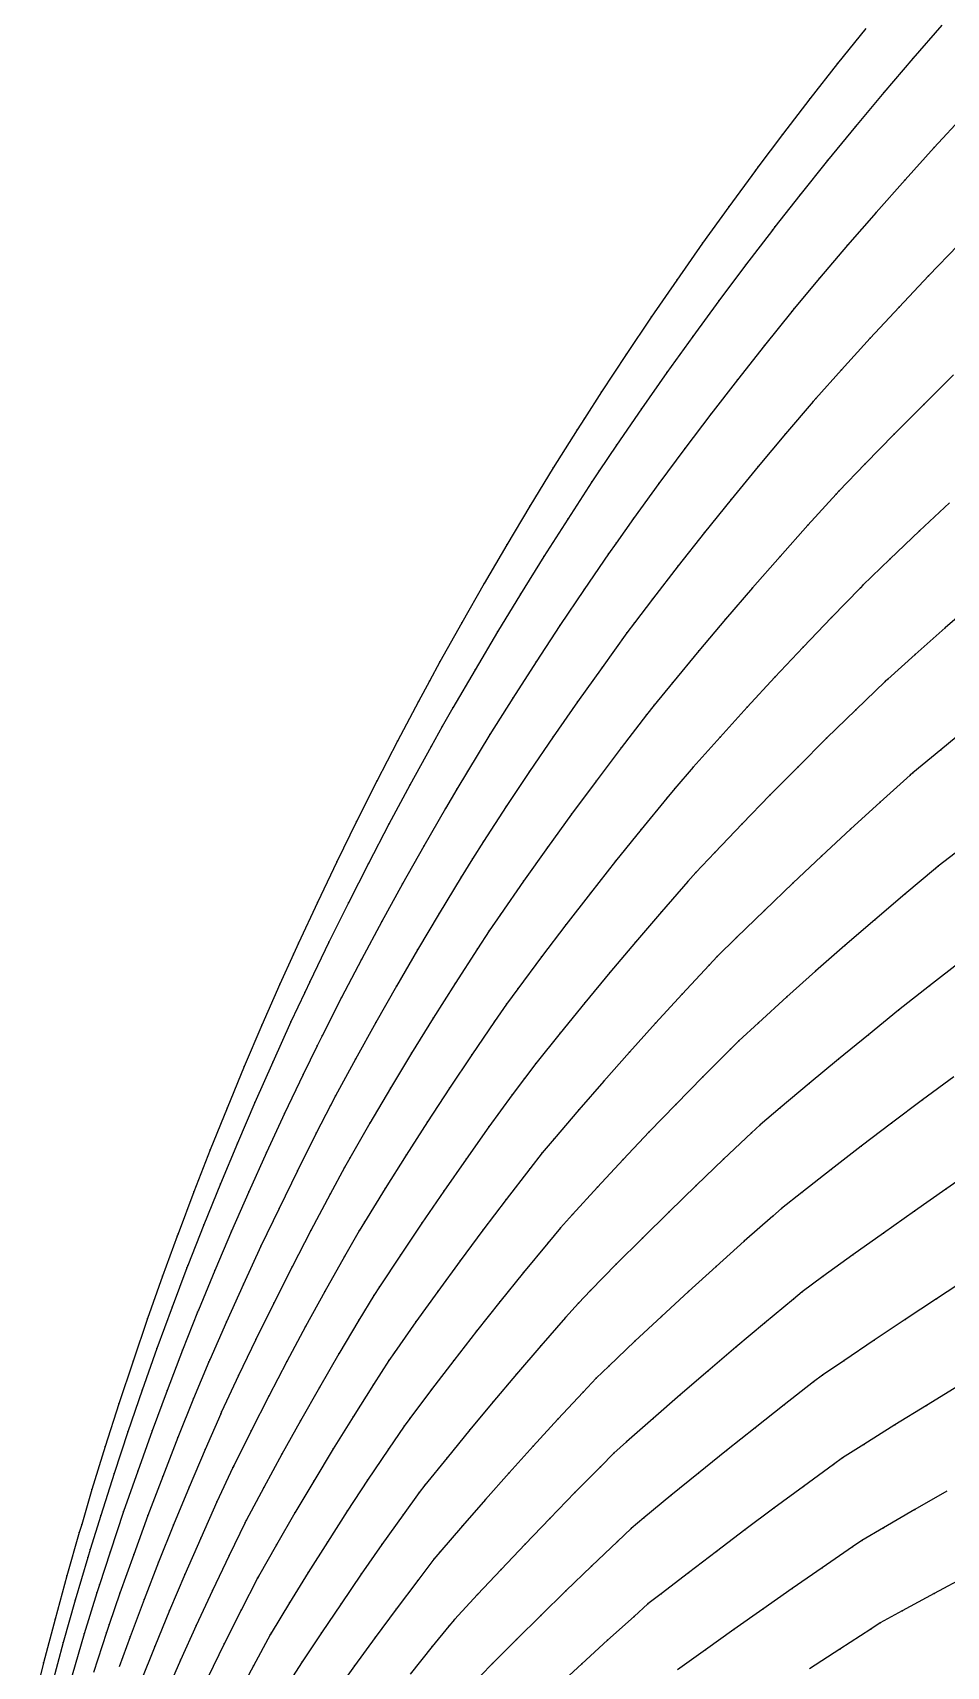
# Model space of a CAD drawing. Extents: x 0 to 4.67, y -4.5 to 1.66.
# Drawn here: x 0.048 to 0.401, y 0.411 to 1.043 of the extents above; entities that cross this region are included whole.
import ezdxf

# ---------------------------------------------------------------- set-up
doc = ezdxf.new("R2010")
doc.units = 0
doc.layers.get('0').update_dxf_attribs({"linetype": 'CONTINUOUS'})

msp = doc.modelspace()

# ---------------------------------------------------------------- linework, layer by layer
at = {"color": 4}
for points in [[(0.36994, 1.04467), (0.35907, 1.03111), (0.34834, 1.01743), (0.33776, 1.00363), (0.32825, 0.99097), (0.32732, 0.98973), (0.31703, 0.97572), (0.30689, 0.96161), (0.29689, 0.94738), (0.28705, 0.93306), (0.27735, 0.91863), (0.26781, 0.9041), (0.26122, 0.89384), (0.25842, 0.88947), (0.24918, 0.87475), (0.2401, 0.85993), (0.23117, 0.84501), (0.2224, 0.83), (0.21379, 0.8149), (0.20533, 0.79971), (0.20129, 0.79227), (0.19704, 0.78443), (0.1889, 0.76907), (0.18093, 0.75362), (0.17312, 0.73809), (0.16547, 0.72248), (0.15799, 0.70679), (0.15067, 0.69103), (0.14877, 0.68682), (0.14351, 0.67518), (0.13653, 0.65926), (0.12971, 0.64328), (0.12305, 0.62722), (0.11657, 0.61109), (0.11026, 0.59489), (0.10411, 0.57863), (0.10378, 0.57773), (0.09814, 0.56231), (0.09234, 0.54592), (0.0867, 0.52947), (0.08125, 0.51297), (0.07596, 0.49641), (0.07085, 0.47979), (0.06686, 0.46634), (0.06591, 0.46313), (0.06115, 0.44641), (0.05656, 0.42964), (0.05215, 0.41282), (0.04792, 0.39597)], [(0.36994, 1.04467), (0.35907, 1.03111), (0.34834, 1.01743), (0.33776, 1.00363), (0.32825, 0.99097), (0.32732, 0.98973), (0.31703, 0.97572), (0.30689, 0.96161), (0.29689, 0.94738), (0.28705, 0.93306), (0.27735, 0.91863), (0.26781, 0.9041), (0.26122, 0.89384), (0.25842, 0.88947), (0.24918, 0.87475), (0.2401, 0.85993), (0.23117, 0.84501), (0.2224, 0.83), (0.21379, 0.8149), (0.20533, 0.79971), (0.20129, 0.79227), (0.19704, 0.78443), (0.1889, 0.76907), (0.18093, 0.75362), (0.17312, 0.73809), (0.16547, 0.72248), (0.15799, 0.70679), (0.15067, 0.69103), (0.14877, 0.68682), (0.14351, 0.67518), (0.13653, 0.65926), (0.12971, 0.64328), (0.12305, 0.62722), (0.11657, 0.61109), (0.11026, 0.59489), (0.10411, 0.57863), (0.10378, 0.57773), (0.09814, 0.56231), (0.09234, 0.54592), (0.0867, 0.52947), (0.08125, 0.51297), (0.07596, 0.49641), (0.07085, 0.47979), (0.06686, 0.46634), (0.06591, 0.46313), (0.06115, 0.44641), (0.05656, 0.42964), (0.05215, 0.41282), (0.04792, 0.39597)], [(0.36994, 1.04467), (0.35907, 1.03111), (0.34834, 1.01743), (0.33776, 1.00363), (0.32825, 0.99097), (0.32732, 0.98973), (0.31703, 0.97572), (0.30689, 0.96161), (0.29689, 0.94738), (0.28705, 0.93306), (0.27735, 0.91863), (0.26781, 0.9041), (0.26122, 0.89384), (0.25842, 0.88947), (0.24918, 0.87475), (0.2401, 0.85993), (0.23117, 0.84501), (0.2224, 0.83), (0.21379, 0.8149), (0.20533, 0.79971), (0.20129, 0.79227), (0.19704, 0.78443), (0.1889, 0.76907), (0.18093, 0.75362), (0.17312, 0.73809), (0.16547, 0.72248), (0.15799, 0.70679), (0.15067, 0.69103), (0.14877, 0.68682), (0.14351, 0.67518), (0.13653, 0.65926), (0.12971, 0.64328), (0.12305, 0.62722), (0.11657, 0.61109), (0.11026, 0.59489), (0.10411, 0.57863), (0.10378, 0.57773), (0.09814, 0.56231), (0.09234, 0.54592), (0.0867, 0.52947), (0.08125, 0.51297), (0.07596, 0.49641), (0.07085, 0.47979), (0.06686, 0.46634), (0.06591, 0.46313), (0.06115, 0.44641), (0.05656, 0.42964), (0.05215, 0.41282), (0.04792, 0.39597)], [(0.36994, 1.04467), (0.35907, 1.03111), (0.34834, 1.01743), (0.33776, 1.00363), (0.32825, 0.99097), (0.32732, 0.98973), (0.31703, 0.97572), (0.30689, 0.96161), (0.29689, 0.94738), (0.28705, 0.93306), (0.27735, 0.91863), (0.26781, 0.9041), (0.26122, 0.89384), (0.25842, 0.88947), (0.24918, 0.87475), (0.2401, 0.85993), (0.23117, 0.84501), (0.2224, 0.83), (0.21379, 0.8149), (0.20533, 0.79971), (0.20129, 0.79227), (0.19704, 0.78443), (0.1889, 0.76907), (0.18093, 0.75362), (0.17312, 0.73809), (0.16547, 0.72248), (0.15799, 0.70679), (0.15067, 0.69103), (0.14877, 0.68682), (0.14351, 0.67518), (0.13653, 0.65926), (0.12971, 0.64328), (0.12305, 0.62722), (0.11657, 0.61109), (0.11026, 0.59489), (0.10411, 0.57863), (0.10378, 0.57773), (0.09814, 0.56231), (0.09234, 0.54592), (0.0867, 0.52947), (0.08125, 0.51297), (0.07596, 0.49641), (0.07085, 0.47979), (0.06686, 0.46634), (0.06591, 0.46313), (0.06115, 0.44641), (0.05656, 0.42964), (0.05215, 0.41282), (0.04792, 0.39597)], [(0.36994, 1.04467), (0.35907, 1.03111), (0.34834, 1.01743), (0.33776, 1.00363), (0.32825, 0.99097), (0.32732, 0.98973), (0.31703, 0.97572), (0.30689, 0.96161), (0.29689, 0.94738), (0.28705, 0.93306), (0.27735, 0.91863), (0.26781, 0.9041), (0.26122, 0.89384), (0.25842, 0.88947), (0.24918, 0.87475), (0.2401, 0.85993), (0.23117, 0.84501), (0.2224, 0.83), (0.21379, 0.8149), (0.20533, 0.79971), (0.20129, 0.79227), (0.19704, 0.78443), (0.1889, 0.76907), (0.18093, 0.75362), (0.17312, 0.73809), (0.16547, 0.72248), (0.15799, 0.70679), (0.15067, 0.69103), (0.14877, 0.68682), (0.14351, 0.67518), (0.13653, 0.65926), (0.12971, 0.64328), (0.12305, 0.62722), (0.11657, 0.61109), (0.11026, 0.59489), (0.10411, 0.57863), (0.10378, 0.57773), (0.09814, 0.56231), (0.09234, 0.54592), (0.0867, 0.52947), (0.08125, 0.51297), (0.07596, 0.49641), (0.07085, 0.47979), (0.06686, 0.46634), (0.06591, 0.46313), (0.06115, 0.44641), (0.05656, 0.42964), (0.05215, 0.41282), (0.04792, 0.39597)], [(0.39943, 1.04591), (0.38814, 1.03297), (0.377, 1.01992), (0.36599, 1.00677), (0.35513, 0.99352), (0.34442, 0.98016), (0.33479, 0.9679), (0.33385, 0.9667), (0.32343, 0.95307), (0.31317, 0.93935), (0.30305, 0.92553), (0.29308, 0.91161), (0.28326, 0.8976), (0.2736, 0.88351), (0.26693, 0.87355), (0.2641, 0.8693), (0.25474, 0.85494), (0.24555, 0.84051), (0.23651, 0.82599), (0.22763, 0.81138), (0.21891, 0.7967), (0.21035, 0.78194), (0.20627, 0.77472), (0.20196, 0.76706), (0.19372, 0.75206), (0.18565, 0.73699), (0.17774, 0.72185), (0.17, 0.70664), (0.16243, 0.69136), (0.15502, 0.67602), (0.15309, 0.67193), (0.14777, 0.66054), (0.1407, 0.64498), (0.1338, 0.62936), (0.12706, 0.61369), (0.1205, 0.59796), (0.1141, 0.58218), (0.10788, 0.56634), (0.10755, 0.56547), (0.10184, 0.55035), (0.09596, 0.53431), (0.09026, 0.51823), (0.08474, 0.50211), (0.07939, 0.48595), (0.07421, 0.46975), (0.07018, 0.45665), (0.06921, 0.45349), (0.06439, 0.43709), (0.05975, 0.42067), (0.05528, 0.40422)], [(0.4079, 1.01103), (0.39644, 0.99862), (0.38513, 0.98612), (0.37396, 0.97352), (0.36294, 0.96083), (0.35207, 0.94805), (0.3423, 0.93632), (0.34135, 0.93517), (0.33077, 0.92205), (0.32035, 0.90885), (0.31008, 0.89556), (0.29996, 0.88219), (0.29, 0.86875), (0.28019, 0.85522), (0.27342, 0.84568), (0.27054, 0.84157), (0.26105, 0.82772), (0.25172, 0.8138), (0.24255, 0.7998), (0.23354, 0.78575), (0.22469, 0.77162), (0.216, 0.75743), (0.21185, 0.75049), (0.20748, 0.74308), (0.19912, 0.72857), (0.19093, 0.714), (0.18291, 0.69938), (0.17505, 0.68471), (0.16736, 0.66999), (0.15984, 0.65522), (0.15789, 0.65128), (0.15249, 0.64023), (0.14531, 0.62515), (0.1383, 0.61003), (0.13147, 0.59488), (0.1248, 0.57968), (0.11832, 0.56445), (0.112, 0.54919), (0.11167, 0.54835), (0.10587, 0.53366), (0.0999, 0.51809), (0.09412, 0.5025), (0.08851, 0.4869), (0.08308, 0.47127), (0.07783, 0.45564), (0.07373, 0.443), (0.07275, 0.43992), (0.06786, 0.42396), (0.06315, 0.408)], [(0.40571, 0.96087), (0.39421, 0.94894), (0.38285, 0.93694), (0.37164, 0.92486), (0.36058, 0.9127), (0.35064, 0.90155), (0.34967, 0.90044), (0.33891, 0.88787), (0.32831, 0.87523), (0.31787, 0.86252), (0.30757, 0.84974), (0.29744, 0.8369), (0.28747, 0.824), (0.28058, 0.8149), (0.27765, 0.81094), (0.268, 0.79763), (0.2585, 0.78426), (0.24918, 0.77084), (0.24001, 0.75737), (0.23101, 0.74384), (0.22217, 0.73027), (0.21795, 0.72364), (0.2135, 0.71649), (0.205, 0.7025), (0.19667, 0.68848), (0.18851, 0.67443), (0.18051, 0.66034), (0.17269, 0.64621), (0.16504, 0.63205), (0.16306, 0.62828), (0.15757, 0.6176), (0.15026, 0.60304), (0.14314, 0.58846), (0.13618, 0.57386), (0.12941, 0.55924), (0.12281, 0.54461), (0.11639, 0.52997), (0.11604, 0.52916), (0.11014, 0.51493), (0.10408, 0.49987), (0.09819, 0.48482), (0.09249, 0.46977), (0.08696, 0.45472), (0.08162, 0.43969), (0.07746, 0.42756), (0.07646, 0.42457), (0.07148, 0.40907)], [(0.40394, 0.91068), (0.39237, 0.89927), (0.38095, 0.8878), (0.36969, 0.87627), (0.35956, 0.8657), (0.35858, 0.86464), (0.34762, 0.85262), (0.33682, 0.84054), (0.32618, 0.82842), (0.3157, 0.81623), (0.30538, 0.804), (0.29522, 0.79171), (0.2882, 0.78306), (0.28522, 0.77926), (0.27539, 0.7665), (0.26572, 0.75369), (0.25621, 0.74084), (0.24688, 0.72796), (0.23771, 0.71504), (0.22871, 0.70209), (0.22441, 0.69576), (0.21988, 0.68888), (0.21122, 0.67543), (0.20273, 0.66196), (0.19442, 0.64847), (0.18627, 0.63496), (0.17831, 0.62144), (0.17052, 0.6079), (0.1685, 0.6043), (0.1629, 0.59399), (0.15546, 0.57995), (0.1482, 0.56591), (0.14112, 0.55188), (0.13422, 0.53785), (0.12749, 0.52382), (0.12095, 0.50979), (0.1206, 0.50902), (0.11459, 0.49526), (0.10842, 0.48071), (0.10242, 0.4662), (0.09661, 0.45171), (0.09099, 0.43725), (0.08554, 0.42282), (0.0813, 0.4112)], [(0.40234, 0.86124), (0.3907, 0.85037), (0.37921, 0.83945), (0.36889, 0.82945), (0.36789, 0.82843), (0.35672, 0.81696), (0.34571, 0.80545), (0.33486, 0.79389), (0.32418, 0.78229), (0.31366, 0.77066), (0.3033, 0.75899), (0.29615, 0.75077), (0.29311, 0.74713), (0.28308, 0.7349), (0.27322, 0.72265), (0.26354, 0.71037), (0.25402, 0.69807), (0.24467, 0.68575), (0.2355, 0.6734), (0.23111, 0.66738), (0.2265, 0.66076), (0.21767, 0.64784), (0.20902, 0.63491), (0.20054, 0.62199), (0.19224, 0.60905), (0.18412, 0.59612), (0.17617, 0.58319), (0.17411, 0.57976), (0.16841, 0.56982), (0.16083, 0.5563), (0.15343, 0.5428), (0.14621, 0.52932), (0.13917, 0.51587), (0.13232, 0.50243), (0.12565, 0.48902), (0.12529, 0.48829), (0.11917, 0.47498), (0.11287, 0.46095), (0.10676, 0.44697), (0.10084, 0.43303), (0.0951, 0.41915), (0.08955, 0.40533)], [(0.41259, 0.82317), (0.40072, 0.81288), (0.38901, 0.80256), (0.37848, 0.79311), (0.37746, 0.79215), (0.36607, 0.78121), (0.35484, 0.77023), (0.34378, 0.75923), (0.33288, 0.74821), (0.32215, 0.73716), (0.31159, 0.72608), (0.3043, 0.71829), (0.3012, 0.71481), (0.29098, 0.7031), (0.28092, 0.69139), (0.27104, 0.67966), (0.26134, 0.66793), (0.25181, 0.65619), (0.24245, 0.64444), (0.23798, 0.63872), (0.23327, 0.63235), (0.22427, 0.61995), (0.21544, 0.60755), (0.2068, 0.59517), (0.19834, 0.58281), (0.19005, 0.57045), (0.18195, 0.55812), (0.17985, 0.55485), (0.17404, 0.54526), (0.1663, 0.53226), (0.15876, 0.51928), (0.15139, 0.50635), (0.14422, 0.49346), (0.13723, 0.48061), (0.13043, 0.4678), (0.13007, 0.46709), (0.12382, 0.45424), (0.1174, 0.44071), (0.11116, 0.42725), (0.10512, 0.41386), (0.09928, 0.40055)], [(0.41089, 0.77556), (0.39895, 0.76581), (0.38821, 0.7569), (0.38717, 0.75598), (0.37556, 0.74555), (0.36411, 0.73511), (0.35283, 0.72465), (0.34171, 0.71418), (0.33077, 0.70369), (0.32, 0.69319), (0.31256, 0.68581), (0.3094, 0.68247), (0.29898, 0.67128), (0.28873, 0.66008), (0.27865, 0.6489), (0.26875, 0.63771), (0.25903, 0.62653), (0.24949, 0.61536), (0.24493, 0.60993), (0.24013, 0.60381), (0.23095, 0.59191), (0.22195, 0.58003), (0.21313, 0.56818), (0.2045, 0.55636), (0.19606, 0.54457), (0.1878, 0.53281), (0.18565, 0.52969), (0.17972, 0.52046), (0.17184, 0.50795), (0.16414, 0.49549), (0.15663, 0.48309), (0.14932, 0.47075), (0.14219, 0.45846), (0.13525, 0.44623), (0.13488, 0.44556), (0.12851, 0.43315), (0.12196, 0.42011), (0.11561, 0.40716)], [(0.40893, 0.72917), (0.39799, 0.72077), (0.39692, 0.71989), (0.38508, 0.70997), (0.37341, 0.70003), (0.36191, 0.69009), (0.35058, 0.68015), (0.33942, 0.67021), (0.32844, 0.66026), (0.32086, 0.65328), (0.31764, 0.65009), (0.30701, 0.63939), (0.29656, 0.6287), (0.28629, 0.61803), (0.2762, 0.60738), (0.26628, 0.59675), (0.25656, 0.58613), (0.25191, 0.58097), (0.24701, 0.5751), (0.23765, 0.56369), (0.22848, 0.55231), (0.21949, 0.54098), (0.21069, 0.52969), (0.20208, 0.51844), (0.19366, 0.50724), (0.19148, 0.50427), (0.18543, 0.49539), (0.17739, 0.48336), (0.16954, 0.4714), (0.16189, 0.45951), (0.15443, 0.4477), (0.14716, 0.43596), (0.14009, 0.42429), (0.13971, 0.42366), (0.13322, 0.41168), (0.12654, 0.39912)], [(0.40665, 0.68394), (0.39458, 0.67449), (0.38268, 0.66505), (0.37096, 0.65561), (0.35942, 0.64618), (0.34805, 0.63676), (0.33686, 0.62735), (0.32914, 0.62075), (0.32585, 0.61769), (0.31502, 0.60747), (0.30437, 0.59728), (0.2939, 0.58712), (0.28362, 0.57698), (0.27352, 0.56687), (0.2636, 0.55679), (0.25887, 0.5519), (0.25388, 0.54626), (0.24434, 0.53532), (0.23499, 0.52443), (0.22583, 0.5136), (0.21687, 0.50282), (0.20809, 0.4921), (0.19951, 0.48143), (0.19728, 0.47862), (0.19112, 0.47007), (0.18293, 0.45851), (0.17493, 0.44704), (0.16713, 0.43565), (0.15953, 0.42435), (0.15212, 0.41314), (0.14492, 0.40202)], [(0.40398, 0.63937), (0.39187, 0.6304), (0.37993, 0.62144), (0.36817, 0.6125), (0.35659, 0.60358), (0.3452, 0.59468), (0.33733, 0.58844), (0.33398, 0.58552), (0.32295, 0.57576), (0.3121, 0.56603), (0.30144, 0.55635), (0.29097, 0.5467), (0.28068, 0.53709), (0.27059, 0.52753), (0.26576, 0.52289), (0.26068, 0.51748), (0.25097, 0.507), (0.24145, 0.49658), (0.23212, 0.48622), (0.22299, 0.47594), (0.21405, 0.46572), (0.20531, 0.45556), (0.20304, 0.45289), (0.19677, 0.44466), (0.18843, 0.43356), (0.18028, 0.42255), (0.17234, 0.41165), (0.16459, 0.40084)], [(0.41322, 0.60445), (0.4009, 0.59593), (0.38875, 0.58743), (0.37678, 0.57896), (0.365, 0.57051), (0.3534, 0.5621), (0.34539, 0.55621), (0.34199, 0.55341), (0.33076, 0.54409), (0.31972, 0.53482), (0.30887, 0.5256), (0.29821, 0.51642), (0.28775, 0.50729), (0.27747, 0.49822), (0.27256, 0.49382), (0.26739, 0.48863), (0.25751, 0.47859), (0.24782, 0.46862), (0.23833, 0.45873), (0.22903, 0.44892), (0.21993, 0.43918), (0.21104, 0.42952), (0.20873, 0.42698), (0.20235, 0.41907), (0.19385, 0.4084)], [(0.40973, 0.56164), (0.39737, 0.55358), (0.38521, 0.54555), (0.37322, 0.53756), (0.36143, 0.52961), (0.35329, 0.52405), (0.34982, 0.52138), (0.33841, 0.51249), (0.32718, 0.50365), (0.31615, 0.49487), (0.30531, 0.48614), (0.29467, 0.47747), (0.28422, 0.46887), (0.27923, 0.4647), (0.27397, 0.45973), (0.26392, 0.45011), (0.25407, 0.44058), (0.24441, 0.43113), (0.23496, 0.42177), (0.22571, 0.41249), (0.21667, 0.40331)], [(0.40576, 0.5199), (0.3934, 0.51231), (0.38122, 0.50475), (0.36924, 0.49723), (0.36097, 0.49199), (0.35745, 0.48944), (0.34586, 0.48095), (0.33445, 0.47253), (0.32324, 0.46417), (0.31223, 0.45587), (0.30142, 0.44765), (0.29081, 0.43949), (0.28574, 0.43555), (0.28039, 0.43077), (0.27018, 0.42156), (0.26017, 0.41245), (0.25037, 0.40343)], [(0.40131, 0.47922), (0.38896, 0.47208), (0.3768, 0.46498), (0.3684, 0.46004), (0.36483, 0.4576), (0.35306, 0.4495), (0.34149, 0.44148), (0.33012, 0.43352), (0.31894, 0.42564), (0.30797, 0.41783), (0.29719, 0.41009)], [(0.40892, 0.44632), (0.3964, 0.43956), (0.38407, 0.43286), (0.37556, 0.4282), (0.37194, 0.42587), (0.36, 0.41814), (0.34827, 0.41049)]]:
    msp.add_lwpolyline(points, dxfattribs=at)
at = {"color": 2}
for p in [(0.35907, 1.03111), (0.35907, 1.03111, 0.00179), (0.35907, 1.03111, 0.00716), (0.35907, 1.03111, 0.0161), (0.35907, 1.03111, 0.02863), (0.38814, 1.03297, 0.06475), (0.34834, 1.01743), (0.34834, 1.01743, 0.00179), (0.34834, 1.01743, 0.00716), (0.34834, 1.01743, 0.0161), (0.34834, 1.01743, 0.02863), (0.377, 1.01992, 0.06475), (0.36599, 1.00677, 0.06475), (0.33776, 1.00363), (0.33776, 1.00363, 0.00179), (0.33776, 1.00363, 0.00716), (0.33776, 1.00363, 0.0161), (0.33776, 1.00363, 0.02863), (0.39644, 0.99862, 0.11117), (0.35513, 0.99352, 0.06475), (0.32732, 0.98973), (0.32732, 0.98973, 0.00179), (0.32732, 0.98973, 0.00716), (0.32732, 0.98973, 0.0161), (0.32732, 0.98973, 0.02863), (0.32825, 0.99097), (0.32825, 0.99097, 0.00179), (0.32825, 0.99097, 0.00716), (0.32825, 0.99097, 0.0161), (0.32825, 0.99097, 0.02863), (0.38513, 0.98612, 0.11117), (0.34442, 0.98016, 0.06475), (0.31703, 0.97572), (0.31703, 0.97572, 0.00179), (0.31703, 0.97572, 0.00716), (0.31703, 0.97572, 0.0161), (0.31703, 0.97572, 0.02863), (0.37396, 0.97352, 0.11117), (0.33385, 0.9667, 0.06475), (0.33479, 0.9679, 0.06475), (0.30689, 0.96161), (0.30689, 0.96161, 0.00179), (0.30689, 0.96161, 0.00716), (0.30689, 0.96161, 0.0161), (0.30689, 0.96161, 0.02863), (0.36294, 0.96083, 0.11117), (0.29689, 0.94738), (0.29689, 0.94738, 0.00179), (0.29689, 0.94738, 0.00716), (0.29689, 0.94738, 0.0161), (0.29689, 0.94738, 0.02863), (0.32343, 0.95307, 0.06475), (0.35207, 0.94805, 0.11117), (0.39421, 0.94894, 0.17006), (0.31317, 0.93935, 0.06475), (0.34135, 0.93517, 0.11117), (0.3423, 0.93632, 0.11117), (0.38285, 0.93694, 0.17006), (0.28705, 0.93306), (0.28705, 0.93306, 0.00179), (0.28705, 0.93306, 0.00716), (0.28705, 0.93306, 0.0161), (0.28705, 0.93306, 0.02863), (0.30305, 0.92553, 0.06475), (0.37164, 0.92486, 0.17006), (0.27735, 0.91863), (0.27735, 0.91863, 0.00179), (0.27735, 0.91863, 0.00716), (0.27735, 0.91863, 0.0161), (0.27735, 0.91863, 0.02863), (0.33077, 0.92205, 0.11117), (0.29308, 0.91161, 0.06475), (0.36058, 0.9127, 0.17006), (0.26781, 0.9041), (0.26781, 0.9041, 0.00179), (0.26781, 0.9041, 0.00716), (0.26781, 0.9041, 0.0161), (0.26781, 0.9041, 0.02863), (0.32035, 0.90885, 0.11117), (0.28326, 0.8976, 0.06475), (0.34967, 0.90044, 0.17006), (0.35064, 0.90155, 0.17006), (0.39237, 0.89927, 0.24141), (0.26122, 0.89384), (0.26122, 0.89384, 0.00179), (0.26122, 0.89384, 0.00716), (0.26122, 0.89384, 0.0161), (0.26122, 0.89384, 0.02863), (0.31008, 0.89556, 0.11117), (0.25842, 0.88947), (0.25842, 0.88947, 0.00179), (0.25842, 0.88947, 0.00716), (0.25842, 0.88947, 0.0161), (0.25842, 0.88947, 0.02863), (0.33891, 0.88787, 0.17006), (0.38095, 0.8878, 0.24141), (0.2736, 0.88351, 0.06475), (0.29996, 0.88219, 0.11117), (0.24918, 0.87475), (0.24918, 0.87475, 0.00179), (0.24918, 0.87475, 0.00716), (0.24918, 0.87475, 0.0161), (0.24918, 0.87475, 0.02863), (0.26693, 0.87355, 0.06475), (0.32831, 0.87523, 0.17006), (0.36969, 0.87627, 0.24141), (0.2641, 0.8693, 0.06475), (0.29, 0.86875, 0.11117), (0.35956, 0.8657, 0.24141), (0.2401, 0.85993), (0.2401, 0.85993, 0.00179), (0.2401, 0.85993, 0.00716), (0.2401, 0.85993, 0.0161), (0.2401, 0.85993, 0.02863), (0.31787, 0.86252, 0.17006), (0.35858, 0.86464, 0.24141), (0.25474, 0.85494, 0.06475), (0.28019, 0.85522, 0.11117), (0.34762, 0.85262, 0.24141), (0.30757, 0.84974, 0.17006), (0.3907, 0.85037, 0.32523), (0.23117, 0.84501), (0.23117, 0.84501, 0.00179), (0.23117, 0.84501, 0.00716), (0.23117, 0.84501, 0.0161), (0.23117, 0.84501, 0.02863), (0.24555, 0.84051, 0.06475), (0.27054, 0.84157, 0.11117), (0.27342, 0.84568, 0.11117), (0.33682, 0.84054, 0.24141), (0.29744, 0.8369, 0.17006), (0.37921, 0.83945, 0.32523), (0.2224, 0.83), (0.2224, 0.83, 0.00179), (0.2224, 0.83, 0.00716), (0.2224, 0.83, 0.0161), (0.2224, 0.83, 0.02863), (0.26105, 0.82772, 0.11117), (0.32618, 0.82842, 0.24141), (0.36789, 0.82843, 0.32523), (0.36889, 0.82945, 0.32523), (0.23651, 0.82599, 0.06475), (0.28747, 0.824, 0.17006), (0.21379, 0.8149), (0.21379, 0.8149, 0.00179), (0.21379, 0.8149, 0.00716), (0.21379, 0.8149, 0.0161), (0.21379, 0.8149, 0.02863), (0.28058, 0.8149, 0.17006), (0.3157, 0.81623, 0.24141), (0.35672, 0.81696, 0.32523), (0.22763, 0.81138, 0.06475), (0.25172, 0.8138, 0.11117), (0.27765, 0.81094, 0.17006), (0.40072, 0.81288, 0.42152), (0.30538, 0.804, 0.24141), (0.34571, 0.80545, 0.32523), (0.38901, 0.80256, 0.42152), (0.20533, 0.79971), (0.20533, 0.79971, 0.00179), (0.20533, 0.79971, 0.00716), (0.20533, 0.79971, 0.0161), (0.20533, 0.79971, 0.02863), (0.21891, 0.7967, 0.06475), (0.24255, 0.7998, 0.11117), (0.268, 0.79763, 0.17006), (0.20129, 0.79227), (0.20129, 0.79227, 0.00179), (0.20129, 0.79227, 0.00716), (0.20129, 0.79227, 0.0161), (0.20129, 0.79227, 0.02863), (0.29522, 0.79171, 0.24141), (0.33486, 0.79389, 0.32523), (0.37746, 0.79215, 0.42152), (0.37848, 0.79311, 0.42152), (0.19704, 0.78443), (0.19704, 0.78443, 0.00179), (0.19704, 0.78443, 0.00716), (0.19704, 0.78443, 0.0161), (0.19704, 0.78443, 0.02863), (0.23354, 0.78575, 0.11117), (0.2585, 0.78426, 0.17006), (0.21035, 0.78194, 0.06475), (0.28522, 0.77926, 0.24141), (0.2882, 0.78306, 0.24141), (0.32418, 0.78229, 0.32523), (0.36607, 0.78121, 0.42152), (0.20627, 0.77472, 0.06475), (0.22469, 0.77162, 0.11117), (0.24918, 0.77084, 0.17006), (0.31366, 0.77066, 0.32523), (0.1889, 0.76907), (0.1889, 0.76907, 0.00179), (0.1889, 0.76907, 0.00716), (0.1889, 0.76907, 0.0161), (0.1889, 0.76907, 0.02863), (0.20196, 0.76706, 0.06475), (0.27539, 0.7665, 0.24141), (0.35484, 0.77023, 0.42152), (0.39895, 0.76581, 0.53028), (0.3033, 0.75899, 0.32523), (0.34378, 0.75923, 0.42152), (0.18093, 0.75362), (0.18093, 0.75362, 0.00179), (0.18093, 0.75362, 0.00716), (0.18093, 0.75362, 0.0161), (0.18093, 0.75362, 0.02863), (0.19372, 0.75206, 0.06475), (0.216, 0.75743, 0.11117), (0.24001, 0.75737, 0.17006), (0.26572, 0.75369, 0.24141), (0.38717, 0.75598, 0.53028), (0.38821, 0.7569, 0.53028), (0.21185, 0.75049, 0.11117), (0.29311, 0.74713, 0.32523), (0.29615, 0.75077, 0.32523), (0.33288, 0.74821, 0.42152), (0.37556, 0.74555, 0.53028), (0.20748, 0.74308, 0.11117), (0.23101, 0.74384, 0.17006), (0.25621, 0.74084, 0.24141), (0.17312, 0.73809), (0.17312, 0.73809, 0.00179), (0.17312, 0.73809, 0.00716), (0.17312, 0.73809, 0.0161), (0.17312, 0.73809, 0.02863), (0.18565, 0.73699, 0.06475), (0.28308, 0.7349, 0.32523), (0.32215, 0.73716, 0.42152), (0.36411, 0.73511, 0.53028), (0.19912, 0.72857, 0.11117), (0.22217, 0.73027, 0.17006), (0.24688, 0.72796, 0.24141), (0.16547, 0.72248), (0.16547, 0.72248, 0.00179), (0.16547, 0.72248, 0.00716), (0.16547, 0.72248, 0.0161), (0.16547, 0.72248, 0.02863), (0.17774, 0.72185, 0.06475), (0.21795, 0.72364, 0.17006), (0.27322, 0.72265, 0.32523), (0.31159, 0.72608, 0.42152), (0.35283, 0.72465, 0.53028), (0.39799, 0.72077, 0.65151), (0.19093, 0.714, 0.11117), (0.2135, 0.71649, 0.17006), (0.23771, 0.71504, 0.24141), (0.3012, 0.71481, 0.42152), (0.3043, 0.71829, 0.42152), (0.34171, 0.71418, 0.53028), (0.39692, 0.71989, 0.65151), (0.26354, 0.71037, 0.32523), (0.38508, 0.70997, 0.65151), (0.15799, 0.70679), (0.15799, 0.70679, 0.00179), (0.15799, 0.70679, 0.00716), (0.15799, 0.70679, 0.0161), (0.15799, 0.70679, 0.02863), (0.17, 0.70664, 0.06475), (0.205, 0.7025, 0.17006), (0.22871, 0.70209, 0.24141), (0.29098, 0.7031, 0.42152), (0.33077, 0.70369, 0.53028), (0.18291, 0.69938, 0.11117), (0.22441, 0.69576, 0.24141), (0.25402, 0.69807, 0.32523), (0.37341, 0.70003, 0.65151), (0.15067, 0.69103), (0.15067, 0.69103, 0.00179), (0.15067, 0.69103, 0.00716), (0.15067, 0.69103, 0.0161), (0.15067, 0.69103, 0.02863), (0.16243, 0.69136, 0.06475), (0.19667, 0.68848, 0.17006), (0.21988, 0.68888, 0.24141), (0.28092, 0.69139, 0.42152), (0.32, 0.69319, 0.53028), (0.36191, 0.69009, 0.65151), (0.14877, 0.68682), (0.14877, 0.68682, 0.00179), (0.14877, 0.68682, 0.00716), (0.14877, 0.68682, 0.0161), (0.14877, 0.68682, 0.02863), (0.17505, 0.68471, 0.11117), (0.24467, 0.68575, 0.32523), (0.3094, 0.68247, 0.53028), (0.31256, 0.68581, 0.53028), (0.15502, 0.67602, 0.06475), (0.27104, 0.67966, 0.42152), (0.35058, 0.68015, 0.65151), (0.14351, 0.67518), (0.14351, 0.67518, 0.00179), (0.14351, 0.67518, 0.00716), (0.14351, 0.67518, 0.0161), (0.14351, 0.67518, 0.02863), (0.15309, 0.67193, 0.06475), (0.16736, 0.66999, 0.11117), (0.18851, 0.67443, 0.17006), (0.21122, 0.67543, 0.24141), (0.2355, 0.6734, 0.32523), (0.29898, 0.67128, 0.53028), (0.33942, 0.67021, 0.65151), (0.39458, 0.67449, 0.7852), (0.23111, 0.66738, 0.32523), (0.26134, 0.66793, 0.42152), (0.38268, 0.66505, 0.7852), (0.13653, 0.65926), (0.13653, 0.65926, 0.00179), (0.13653, 0.65926, 0.00716), (0.13653, 0.65926, 0.0161), (0.13653, 0.65926, 0.02863), (0.14777, 0.66054, 0.06475), (0.18051, 0.66034, 0.17006), (0.20273, 0.66196, 0.24141), (0.2265, 0.66076, 0.32523), (0.28873, 0.66008, 0.53028), (0.32844, 0.66026, 0.65151), (0.15789, 0.65128, 0.11117), (0.15984, 0.65522, 0.11117), (0.25181, 0.65619, 0.42152), (0.32086, 0.65328, 0.65151), (0.37096, 0.65561, 0.7852), (0.1407, 0.64498, 0.06475), (0.17269, 0.64621, 0.17006), (0.19442, 0.64847, 0.24141), (0.21767, 0.64784, 0.32523), (0.24245, 0.64444, 0.42152), (0.27865, 0.6489, 0.53028), (0.31764, 0.65009, 0.65151), (0.35942, 0.64618, 0.7852), (0.12971, 0.64328), (0.12971, 0.64328, 0.00179), (0.12971, 0.64328, 0.00716), (0.12971, 0.64328, 0.0161), (0.12971, 0.64328, 0.02863), (0.15249, 0.64023, 0.11117), (0.23798, 0.63872, 0.42152), (0.30701, 0.63939, 0.65151), (0.16504, 0.63205, 0.17006), (0.18627, 0.63496, 0.24141), (0.20902, 0.63491, 0.32523), (0.23327, 0.63235, 0.42152), (0.26875, 0.63771, 0.53028), (0.34805, 0.63676, 0.7852), (0.12305, 0.62722), (0.12305, 0.62722, 0.00179), (0.12305, 0.62722, 0.00716), (0.12305, 0.62722, 0.0161), (0.12305, 0.62722, 0.02863), (0.1338, 0.62936, 0.06475), (0.16306, 0.62828, 0.17006), (0.25903, 0.62653, 0.53028), (0.29656, 0.6287, 0.65151), (0.33686, 0.62735, 0.7852), (0.39187, 0.6304, 0.93136), (0.14531, 0.62515, 0.11117), (0.17831, 0.62144, 0.24141), (0.20054, 0.62199, 0.32523), (0.22427, 0.61995, 0.42152), (0.32914, 0.62075, 0.7852), (0.37993, 0.62144, 0.93136), (0.12706, 0.61369, 0.06475), (0.15757, 0.6176, 0.17006), (0.24949, 0.61536, 0.53028), (0.28629, 0.61803, 0.65151), (0.32585, 0.61769, 0.7852), (0.11657, 0.61109), (0.11657, 0.61109, 0.00179), (0.11657, 0.61109, 0.00716), (0.11657, 0.61109, 0.0161), (0.11657, 0.61109, 0.02863), (0.1383, 0.61003, 0.11117), (0.17052, 0.6079, 0.24141), (0.19224, 0.60905, 0.32523), (0.21544, 0.60755, 0.42152), (0.24493, 0.60993, 0.53028), (0.2762, 0.60738, 0.65151), (0.31502, 0.60747, 0.7852), (0.36817, 0.6125, 0.93136), (0.15026, 0.60304, 0.17006), (0.1685, 0.6043, 0.24141), (0.24013, 0.60381, 0.53028), (0.35659, 0.60358, 0.93136), (0.11026, 0.59489), (0.11026, 0.59489, 0.00179), (0.11026, 0.59489, 0.00716), (0.11026, 0.59489, 0.0161), (0.11026, 0.59489, 0.02863), (0.1205, 0.59796, 0.06475), (0.13147, 0.59488, 0.11117), (0.1629, 0.59399, 0.24141), (0.18412, 0.59612, 0.32523), (0.2068, 0.59517, 0.42152), (0.26628, 0.59675, 0.65151), (0.30437, 0.59728, 0.7852), (0.3452, 0.59468, 0.93136), (0.4009, 0.59593, 1.08999), (0.14314, 0.58846, 0.17006), (0.23095, 0.59191, 0.53028), (0.33733, 0.58844, 0.93136), (0.38875, 0.58743, 1.08999), (0.1141, 0.58218, 0.06475), (0.17617, 0.58319, 0.32523), (0.19834, 0.58281, 0.42152), (0.25656, 0.58613, 0.65151), (0.2939, 0.58712, 0.7852), (0.33398, 0.58552, 0.93136), (0.10378, 0.57773), (0.10378, 0.57773, 0.00179), (0.10378, 0.57773, 0.00716), (0.10378, 0.57773, 0.0161), (0.10378, 0.57773, 0.02863), (0.10411, 0.57863), (0.10411, 0.57863, 0.00179), (0.10411, 0.57863, 0.00716), (0.10411, 0.57863, 0.0161), (0.10411, 0.57863, 0.02863), (0.1248, 0.57968, 0.11117), (0.15546, 0.57995, 0.24141), (0.17411, 0.57976, 0.32523), (0.22195, 0.58003, 0.53028), (0.24701, 0.5751, 0.65151), (0.25191, 0.58097, 0.65151), (0.28362, 0.57698, 0.7852), (0.32295, 0.57576, 0.93136), (0.37678, 0.57896, 1.08999), (0.13618, 0.57386, 0.17006), (0.16841, 0.56982, 0.32523), (0.19005, 0.57045, 0.42152), (0.365, 0.57051, 1.08999), (0.09814, 0.56231), (0.09814, 0.56231, 0.00179), (0.09814, 0.56231, 0.00716), (0.09814, 0.56231, 0.0161), (0.09814, 0.56231, 0.02863), (0.10755, 0.56547, 0.06475), (0.10788, 0.56634, 0.06475), (0.11832, 0.56445, 0.11117), (0.1482, 0.56591, 0.24141), (0.21313, 0.56818, 0.53028), (0.23765, 0.56369, 0.65151), (0.27352, 0.56687, 0.7852), (0.3121, 0.56603, 0.93136), (0.3534, 0.5621, 1.08999), (0.12941, 0.55924, 0.17006), (0.16083, 0.5563, 0.32523), (0.18195, 0.55812, 0.42152), (0.2045, 0.55636, 0.53028), (0.2636, 0.55679, 0.7852), (0.30144, 0.55635, 0.93136), (0.34539, 0.55621, 1.08999), (0.10184, 0.55035, 0.06475), (0.14112, 0.55188, 0.24141), (0.17985, 0.55485, 0.42152), (0.22848, 0.55231, 0.65151), (0.25887, 0.5519, 0.7852), (0.34199, 0.55341, 1.08999), (0.39737, 0.55358, 1.26109), (0.09234, 0.54592), (0.09234, 0.54592, 0.00179), (0.09234, 0.54592, 0.00716), (0.09234, 0.54592, 0.0161), (0.09234, 0.54592, 0.02863), (0.11167, 0.54835, 0.11117), (0.112, 0.54919, 0.11117), (0.12281, 0.54461, 0.17006), (0.17404, 0.54526, 0.42152), (0.19606, 0.54457, 0.53028), (0.25388, 0.54626, 0.7852), (0.29097, 0.5467, 0.93136), (0.33076, 0.54409, 1.08999), (0.38521, 0.54555, 1.26109), (0.13422, 0.53785, 0.24141), (0.15343, 0.5428, 0.32523), (0.21949, 0.54098, 0.65151), (0.28068, 0.53709, 0.93136), (0.37322, 0.53756, 1.26109), (0.09596, 0.53431, 0.06475), (0.10587, 0.53366, 0.11117), (0.1663, 0.53226, 0.42152), (0.1878, 0.53281, 0.53028), (0.24434, 0.53532, 0.7852), (0.31972, 0.53482, 1.08999), (0.0867, 0.52947), (0.0867, 0.52947, 0.00179), (0.0867, 0.52947, 0.00716), (0.0867, 0.52947, 0.0161), (0.0867, 0.52947, 0.02863), (0.11604, 0.52916, 0.17006), (0.11639, 0.52997, 0.17006), (0.14621, 0.52932, 0.32523), (0.18565, 0.52969, 0.53028), (0.21069, 0.52969, 0.65151), (0.23499, 0.52443, 0.7852), (0.27059, 0.52753, 0.93136), (0.30887, 0.5256, 1.08999), (0.36143, 0.52961, 1.26109), (0.09026, 0.51823, 0.06475), (0.0999, 0.51809, 0.11117), (0.12749, 0.52382, 0.24141), (0.15876, 0.51928, 0.42152), (0.17972, 0.52046, 0.53028), (0.20208, 0.51844, 0.65151), (0.26576, 0.52289, 0.93136), (0.34982, 0.52138, 1.26109), (0.35329, 0.52405, 1.26109), (0.08125, 0.51297), (0.08125, 0.51297, 0.00179), (0.08125, 0.51297, 0.00716), (0.08125, 0.51297, 0.0161), (0.08125, 0.51297, 0.02863), (0.11014, 0.51493, 0.17006), (0.13917, 0.51587, 0.32523), (0.22583, 0.5136, 0.7852), (0.26068, 0.51748, 0.93136), (0.29821, 0.51642, 1.08999), (0.33841, 0.51249, 1.26109), (0.3934, 0.51231, 1.44466), (0.1206, 0.50902, 0.24141), (0.12095, 0.50979, 0.24141), (0.15139, 0.50635, 0.42152), (0.17184, 0.50795, 0.53028), (0.19366, 0.50724, 0.65151), (0.25097, 0.507, 0.93136), (0.28775, 0.50729, 1.08999), (0.08474, 0.50211, 0.06475), (0.09412, 0.5025, 0.11117), (0.10408, 0.49987, 0.17006), (0.13232, 0.50243, 0.32523), (0.19148, 0.50427, 0.65151), (0.21687, 0.50282, 0.7852), (0.32718, 0.50365, 1.26109), (0.38122, 0.50475, 1.44466), (0.07596, 0.49641), (0.07596, 0.49641, 0.00179), (0.07596, 0.49641, 0.00716), (0.07596, 0.49641, 0.0161), (0.07596, 0.49641, 0.02863), (0.11459, 0.49526, 0.24141), (0.14422, 0.49346, 0.42152), (0.16414, 0.49549, 0.53028), (0.18543, 0.49539, 0.65151), (0.24145, 0.49658, 0.93136), (0.27256, 0.49382, 1.08999), (0.27747, 0.49822, 1.08999), (0.31615, 0.49487, 1.26109), (0.36924, 0.49723, 1.44466), (0.08851, 0.4869, 0.11117), (0.12529, 0.48829, 0.32523), (0.12565, 0.48902, 0.32523), (0.20809, 0.4921, 0.7852), (0.26739, 0.48863, 1.08999), (0.35745, 0.48944, 1.44466), (0.36097, 0.49199, 1.44466), (0.07939, 0.48595, 0.06475), (0.09819, 0.48482, 0.17006), (0.10842, 0.48071, 0.24141), (0.13723, 0.48061, 0.42152), (0.15663, 0.48309, 0.53028), (0.17739, 0.48336, 0.65151), (0.19951, 0.48143, 0.7852), (0.23212, 0.48622, 0.93136), (0.30531, 0.48614, 1.26109), (0.34586, 0.48095, 1.44466), (0.07085, 0.47979), (0.07085, 0.47979, 0.00179), (0.07085, 0.47979, 0.00716), (0.07085, 0.47979, 0.0161), (0.07085, 0.47979, 0.02863), (0.11917, 0.47498, 0.32523), (0.19728, 0.47862, 0.7852), (0.22299, 0.47594, 0.93136), (0.25751, 0.47859, 1.08999), (0.29467, 0.47747, 1.26109), (0.07421, 0.46975, 0.06475), (0.08308, 0.47127, 0.11117), (0.09249, 0.46977, 0.17006), (0.13043, 0.4678, 0.42152), (0.14932, 0.47075, 0.53028), (0.16954, 0.4714, 0.65151), (0.19112, 0.47007, 0.7852), (0.24782, 0.46862, 1.08999), (0.28422, 0.46887, 1.26109), (0.33445, 0.47253, 1.44466), (0.38896, 0.47208, 1.6407), (0.06591, 0.46313), (0.06591, 0.46313, 0.00179), (0.06591, 0.46313, 0.00716), (0.06591, 0.46313, 0.0161), (0.06591, 0.46313, 0.02863), (0.06686, 0.46634), (0.06686, 0.46634, 0.00179), (0.06686, 0.46634, 0.00716), (0.06686, 0.46634, 0.0161), (0.06686, 0.46634, 0.02863), (0.10242, 0.4662, 0.24141), (0.13007, 0.46709, 0.42152), (0.21405, 0.46572, 0.93136), (0.27923, 0.4647, 1.26109), (0.32324, 0.46417, 1.44466), (0.3768, 0.46498, 1.6407), (0.07018, 0.45665, 0.06475), (0.07783, 0.45564, 0.11117), (0.08696, 0.45472, 0.17006), (0.11287, 0.46095, 0.32523), (0.14219, 0.45846, 0.53028), (0.16189, 0.45951, 0.65151), (0.18293, 0.45851, 0.7852), (0.20531, 0.45556, 0.93136), (0.23833, 0.45873, 1.08999), (0.27397, 0.45973, 1.26109), (0.31223, 0.45587, 1.44466), (0.36483, 0.4576, 1.6407), (0.3684, 0.46004, 1.6407), (0.06921, 0.45349, 0.06475), (0.09661, 0.45171, 0.24141), (0.12382, 0.45424, 0.42152), (0.20304, 0.45289, 0.93136), (0.22903, 0.44892, 1.08999), (0.26392, 0.45011, 1.26109), (0.35306, 0.4495, 1.6407), (0.06115, 0.44641), (0.06115, 0.44641, 0.00179), (0.06115, 0.44641, 0.00716), (0.06115, 0.44641, 0.0161), (0.06115, 0.44641, 0.02863), (0.07373, 0.443, 0.11117), (0.10676, 0.44697, 0.32523), (0.13488, 0.44556, 0.53028), (0.13525, 0.44623, 0.53028), (0.15443, 0.4477, 0.65151), (0.17493, 0.44704, 0.7852), (0.19677, 0.44466, 0.93136), (0.30142, 0.44765, 1.44466), (0.06439, 0.43709, 0.06475), (0.07275, 0.43992, 0.11117), (0.08162, 0.43969, 0.17006), (0.09099, 0.43725, 0.24141), (0.1174, 0.44071, 0.42152), (0.14716, 0.43596, 0.65151), (0.21993, 0.43918, 1.08999), (0.25407, 0.44058, 1.26109), (0.29081, 0.43949, 1.44466), (0.34149, 0.44148, 1.6407), (0.3964, 0.43956, 1.8492), (0.05656, 0.42964), (0.05656, 0.42964, 0.00179), (0.05656, 0.42964, 0.00716), (0.05656, 0.42964, 0.0161), (0.05656, 0.42964, 0.02863), (0.10084, 0.43303, 0.32523), (0.12851, 0.43315, 0.53028), (0.16713, 0.43565, 0.7852), (0.18843, 0.43356, 0.93136), (0.21104, 0.42952, 1.08999), (0.24441, 0.43113, 1.26109), (0.28039, 0.43077, 1.44466), (0.28574, 0.43555, 1.44466), (0.33012, 0.43352, 1.6407), (0.38407, 0.43286, 1.8492), (0.06786, 0.42396, 0.11117), (0.07646, 0.42457, 0.17006), (0.07746, 0.42756, 0.17006), (0.11116, 0.42725, 0.42152), (0.13971, 0.42366, 0.65151), (0.14009, 0.42429, 0.65151), (0.15953, 0.42435, 0.7852), (0.20873, 0.42698, 1.08999), (0.31894, 0.42564, 1.6407), (0.37194, 0.42587, 1.8492), (0.37556, 0.4282, 1.8492), (0.05975, 0.42067, 0.06475), (0.08554, 0.42282, 0.24141), (0.0951, 0.41915, 0.32523), (0.12196, 0.42011, 0.53028), (0.18028, 0.42255, 0.93136), (0.20235, 0.41907, 1.08999), (0.23496, 0.42177, 1.26109), (0.27018, 0.42156, 1.44466), (0.30797, 0.41783, 1.6407), (0.36, 0.41814, 1.8492), (0.05215, 0.41282), (0.05215, 0.41282, 0.00179), (0.05215, 0.41282, 0.00716), (0.05215, 0.41282, 0.0161), (0.05215, 0.41282, 0.02863), (0.10512, 0.41386, 0.42152), (0.13322, 0.41168, 0.65151), (0.15212, 0.41314, 0.7852), (0.17234, 0.41165, 0.93136), (0.22571, 0.41249, 1.26109), (0.26017, 0.41245, 1.44466)]:
    msp.add_point(p, dxfattribs=at)

doc.saveas('drawing.dxf')
